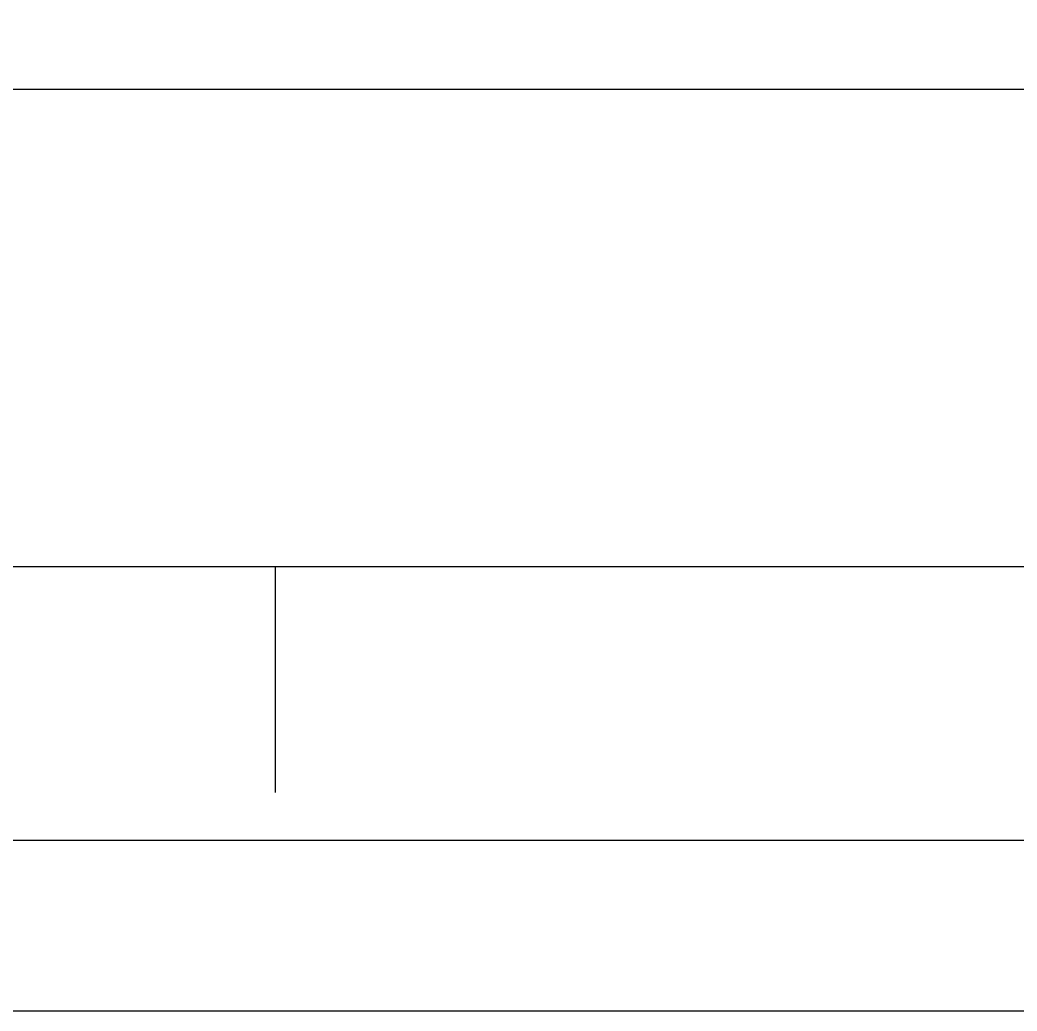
# Model space of a CAD drawing. Extents: x -14 to 107, y -33 to 53.
# Drawn here: x 49.2 to 55.05, y -33.29 to -27.48 of the extents above; entities that cross this region are included whole.
import ezdxf

# ---------------------------------------------------------------- set-up
doc = ezdxf.new("R2010")
doc.units = 0
doc.header["$LTSCALE"] = 1.5
doc.header["$MEASUREMENT"] = 0
doc.layers.add('7', color=7, linetype='CONTINUOUS')
doc.layers.add('T-FOLHA', color=7, linetype='CONTINUOUS')

msp = doc.modelspace()

# ---------------------------------------------------------------- linework, layer by layer
at = {"layer": '7', "color": 82, "linetype": 'CONTINUOUS'}
for p in [(105.201, -27.8831), (73.8869, -27.8831)]:
    msp.add_line(p, (-10.199, -27.8831), dxfattribs=at)
at = {"layer": 'T-FOLHA', "color": 1}
msp.add_lwpolyline([(-13.699, -33.2871), (-13.699, 52.8129), (107.201, 52.8129), (107.201, -33.2871)], close=True, dxfattribs=at)
at = {"layer": 'T-FOLHA', "color": 2}
msp.add_lwpolyline([(-12.699, -32.2871), (-12.699, 51.8129), (106.201, 51.8129), (106.201, -32.2871)], close=True, dxfattribs=at)
at = {"layer": 'T-FOLHA', "color": 3}
msp.add_lwpolyline([(-10.199, 50.4912), (105.201, 50.4912), (105.201, -30.6831), (-10.199, -30.6831), (-10.199, 50.4912)], dxfattribs=at)
at = {"layer": 'T-FOLHA', "color": 2}
msp.add_lwpolyline([(50.701, -30.6831), (50.701, -32.0048)], dxfattribs=at)

doc.saveas('drawing.dxf')
